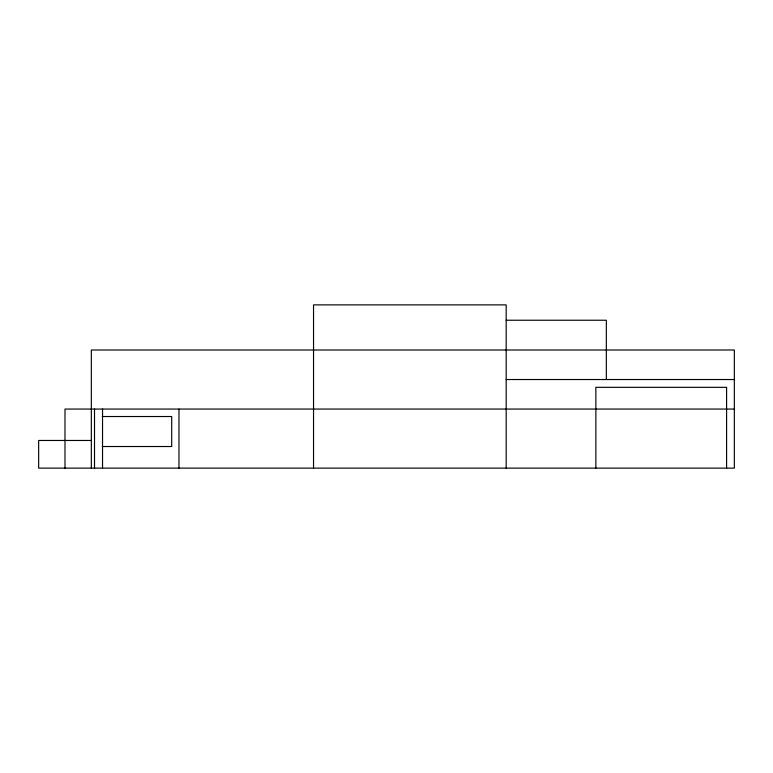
<?xml version="1.0" encoding="UTF-8"?>
<svg xmlns="http://www.w3.org/2000/svg" width="773" height="773" viewBox="0 0 773 773"><rect width="100%" height="100%" fill="white"/><g stroke="black" fill="none" stroke-linecap="round" stroke-linejoin="round"><path stroke-width="1.16" d="M506.18 320.235L606.341 320.235L606.341 379.533M506.18 379.533L734.35 379.533M734.35 409.062L64.99 409.062L64.99 468.119M102.278 416.521L171.703 416.521L171.703 446.523L102.278 446.523M91.33 440.465L38.65 440.465L38.65 468.119L734.35 468.119L734.35 350.005L91.33 350.005L91.33 468.119M726.591 468.119L726.591 387.331L595.867 387.331L595.867 468.119M506.18 468.119L506.18 304.881L313.538 304.881L313.538 468.119M178.969 409.062L178.969 468.119M102.538 409.062L102.538 468.119M94.509 409.062L94.509 468.119"/></g></svg>
